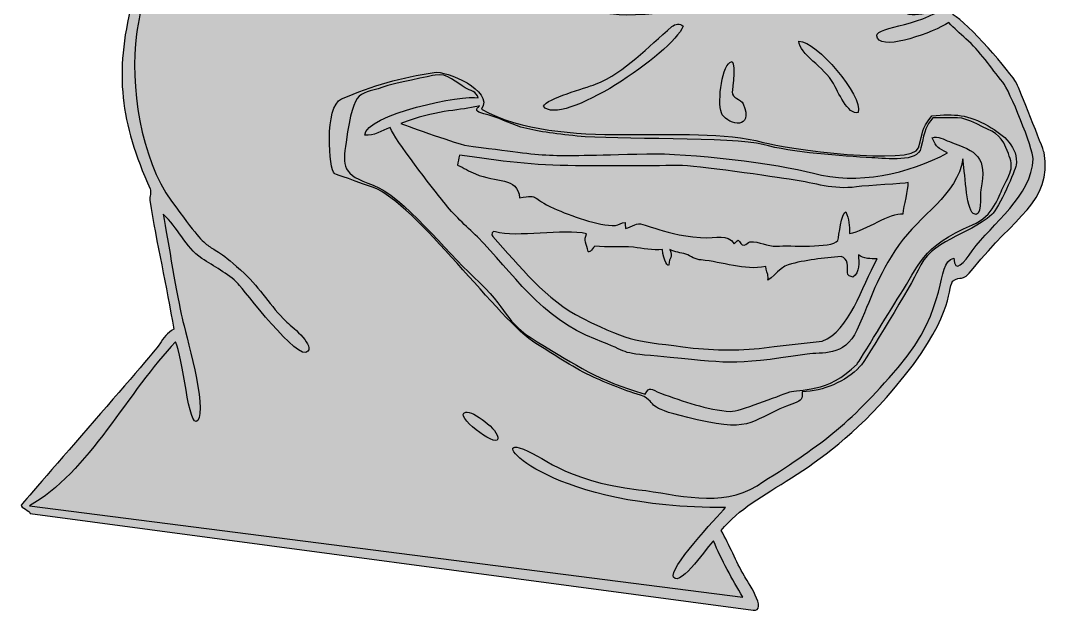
# Model space of a CAD drawing. Header units: millimetres. Extents: x 151 to 318, y -524 to -442.
# Drawn here: x 151.3 to 232.2, y -524.2 to -477.7 of the extents above; entities that cross this region are included whole.
import ezdxf

# ---------------------------------------------------------------- set-up
doc = ezdxf.new("R2010")
doc.units = ezdxf.units.MM
doc.header["$MEASUREMENT"] = 0
doc.layers.add('layer 1', color=7, linetype='Continuous')

msp = doc.modelspace()

# ---------------------------------------------------------------- hatches: boundary and pattern name
at = {"layer": 'layer 1', "true_color": 0x2b2a29}
h = msp.add_hatch(color=250, dxfattribs=at)
edge = h.paths.add_edge_path()
edge.add_spline(control_points=[(190.3307, -443.0042), (192.2737, -443.3502), (194.0464, -444.4755), (195.2748, -446.0076), (195.2915, -445.3265), (195.2154, -445.3778), (196.4779, -444.6355), (198.1643, -443.6441), (202.8257, -442.9166), (204.7467, -443.5384), (209.341, -445.0257), (210.6443, -446.3802), (214.0532, -449.2151), (215.0483, -450.0425), (215.7533, -450.9072), (215.8927, -452.2516), (215.9392, -452.7597), (216.3247, -453.1531), (216.3742, -453.6625), (216.5294, -454.2971), (215.7498, -453.9988), (217.0707, -454.7063), (217.8598, -455.1358), (218.4397, -455.853), (219.2158, -456.3022), (220.8108, -457.2303), (222.258, -458.5184), (223.1501, -460.1635), (223.3694, -460.5837), (223.6923, -460.98), (223.6984, -461.476), (225.5633, -461.9058), (227.2471, -462.4705), (227.3936, -464.6166), (227.4079, -464.9083), (227.2916, -465.1807), (227.1691, -465.4374), (228.5948, -467.9214), (227.0708, -469.7955), (226.458, -469.548), (226.4021, -469.6821), (226.3655, -469.8229), (226.3496, -469.9686), (226.8689, -469.9302), (227.0183, -470.5354), (227.1338, -470.9319), (227.8446, -472.8641), (224.5162, -475.17), (224.5151, -476.2506), (224.5281, -476.6003), (224.4483, -476.9433), (224.3914, -477.2856), (225.5104, -477.9208), (228.8881, -481.7154), (229.3974, -482.7487), (229.4428, -482.8411), (231.4657, -487.7826), (231.517, -488.0924), (232.1684, -492.0069), (229.149, -493.1378), (225.9692, -497.1984), (225.0018, -498.3954), (225.0327, -497.6514), (224.3458, -498.197), (223.893, -498.9185), (224.4574, -501.0903), (219.7317, -506.6451), (213.5847, -513.8714), (209.0257, -514.3061), (206.1878, -517.7533), (206.8649, -518.9082), (207.3322, -520.1707), (208.0133, -521.3235), (208.1415, -521.5485), (209.9378, -524.1754), (208.6914, -524.0079), (208.6914, -524.0079), (152.0008, -516.4098), (152.0008, -516.4098), (152.0008, -516.2257), (151.2509, -515.9484), (151.2856, -515.7681), (151.3058, -515.705), (161.6299, -503.9213), (162.16, -503.1075), (162.4485, -502.6595), (162.7683, -502.2044), (163.2551, -501.9549), (162.6999, -498.5567), (161.9207, -495.2506), (161.3851, -491.8332), (161.3416, -491.5375), (161.5337, -491.2363), (161.4022, -490.9497), (159.0722, -485.661), (158.5845, -481.9815), (159.9755, -476.3535), (160.6725, -473.5332), (161.5897, -468.7419), (162.8827, -466.0753), (163.5574, -464.6831), (164.8939, -461.7619), (165.8979, -460.4984), (166.5939, -459.6232), (169.7897, -454.3334), (170.4332, -453.0884), (172.7543, -448.5988), (171.5986, -446.4795), (178.9067, -443.4577), (181.8169, -442.4642), (187.4932, -442.3383), (190.3307, -443.0042)], knot_values=[0, 0, 0, 0, 0.027027, 0.027027, 0.027027, 0.0540541, 0.0540541, 0.0540541, 0.0810811, 0.0810811, 0.0810811, 0.1081081, 0.1081081, 0.1081081, 0.1351351, 0.1351351, 0.1351351, 0.1621622, 0.1621622, 0.1621622, 0.1891892, 0.1891892, 0.1891892, 0.2162162, 0.2162162, 0.2162162, 0.2432432, 0.2432432, 0.2432432, 0.2702703, 0.2702703, 0.2702703, 0.2972973, 0.2972973, 0.2972973, 0.3243243, 0.3243243, 0.3243243, 0.3513514, 0.3513514, 0.3513514, 0.3783784, 0.3783784, 0.3783784, 0.4054054, 0.4054054, 0.4054054, 0.4324324, 0.4324324, 0.4324324, 0.4594595, 0.4594595, 0.4594595, 0.4864865, 0.4864865, 0.4864865, 0.5135135, 0.5135135, 0.5135135, 0.5405405, 0.5405405, 0.5405405, 0.5675676, 0.5675676, 0.5675676, 0.5945946, 0.5945946, 0.5945946, 0.6216216, 0.6216216, 0.6216216, 0.6486486, 0.6486486, 0.6486486, 0.6756757, 0.6756757, 0.6756757, 0.7027027, 0.7027027, 0.7027027, 0.7297297, 0.7297297, 0.7297297, 0.7567568, 0.7567568, 0.7567568, 0.7837838, 0.7837838, 0.7837838, 0.8108108, 0.8108108, 0.8108108, 0.8378378, 0.8378378, 0.8378378, 0.8648649, 0.8648649, 0.8648649, 0.8918919, 0.8918919, 0.8918919, 0.9189189, 0.9189189, 0.9189189, 0.9459459, 0.9459459, 0.9459459, 0.972973, 0.972973, 0.972973, 1, 1, 1, 1], degree=3, periodic=1)
h = msp.add_hatch(color=250, dxfattribs=at)
edge = h.paths.add_edge_path()
edge.add_spline(control_points=[(182.9501, -443.644), (187.827, -443.2542), (193.6361, -443.7452), (195.6733, -448.8741), (195.9303, -449.5378), (196.235, -450.1816), (196.5084, -450.8381), (191.5164, -449.9055), (186.933, -449.1137), (182.1567, -451.4557), (180.9307, -452.0567), (179.3592, -452.7521), (178.5606, -453.9101), (179.3979, -454.8635), (182.8297, -450.7865), (188.2333, -450.739), (196.6743, -450.665), (202.3185, -452.6657), (204.0144, -461.5654), (198.3688, -459.4235), (198.7474, -460.2558), (193.3523, -459.8054), (188.4322, -459.3945), (189.1871, -458.642), (183.6121, -459.8914), (179.373, -460.8417), (173.4333, -467.5719), (178.6233, -467.8035), (178.9817, -467.8275), (179.2668, -467.5667), (179.6037, -467.5046), (179.9113, -467.7162), (180.0459, -468.1219), (180.3849, -468.3084), (186.5632, -471.7581), (195.5721, -475.2303), (202.6748, -474.6839), (203.5106, -474.6171), (204.3027, -474.3015), (205.1396, -474.2387), (202.6671, -476.8656), (197.57, -476.3169), (194.3491, -475.9904), (190.7152, -475.6222), (190.4245, -476.1036), (187.2212, -474.3303), (185.3211, -473.2777), (181.6897, -470.2919), (181.4322, -471.3138), (181.2779, -471.9261), (186.1594, -474.9064), (186.6385, -475.3186), (188.6525, -477.042), (194.7576, -476.8405), (197.7529, -477.2473), (199.7424, -477.5176), (208.5474, -476.9811), (206.3476, -473.2076), (206.1677, -473.2705), (205.9876, -473.328), (205.8065, -473.3796), (205.3109, -467.1545), (201.5611, -465.9126), (196.4303, -463.3976), (192.8671, -461.651), (184.2512, -461.3018), (181.24, -464.3021), (179.4753, -466.0606), (179.3655, -466.7191), (178.3036, -466.759), (178.3988, -465.3276), (181.916, -461.2753), (185.3078, -460.6895), (191.7015, -459.5863), (198.6369, -461.743), (203.4225, -466.2218), (206.1732, -468.7963), (206.4628, -472.9161), (207.8718, -472.0937), (207.3128, -467.9395), (202.1074, -462.8173), (198.3236, -461.6073), (197.6398, -461.3903), (196.9526, -461.1646), (196.3291, -460.8012), (198.2714, -461.0911), (200.1055, -461.1372), (201.951, -461.9253), (207.3607, -464.2363), (205.7786, -466.1989), (207.1403, -468.5289), (208.6421, -467.0993), (206.6697, -463.7383), (205.2532, -462.2643), (205.0706, -462.0747), (204.4893, -457.3743), (202.9104, -455.5042), (195.9593, -447.2704), (200.1184, -457.1857), (195.4793, -446.2866), (198.0642, -445.2094), (200.9504, -443.7224), (204.5001, -444.5049), (207.2457, -445.137), (213.284, -448.9769), (214.888, -451.7256), (215.2831, -452.403), (215.2775, -453.2059), (215.7199, -453.8902), (212.738, -452.1961), (203.8352, -451.2912), (201.8165, -453.4993), (202.6005, -454.2776), (211.2339, -449.986), (220.3138, -458.135), (221.2902, -459.0059), (222.0714, -460.0907), (222.6491, -461.2604), (220.7789, -461.128), (213.8987, -461.0794), (212.7428, -461.8657), (213.9453, -463.4425), (221.3932, -460.6847), (225.2659, -462.8997), (225.5898, -463.0798), (225.6778, -463.4622), (225.7839, -463.7881), (217.7518, -460.3812), (210.2771, -464.3639), (210.3486, -465.9548), (211.9124, -466.1029), (213.5199, -463.2886), (219.0923, -463.2278), (221.3313, -463.203), (226.83, -463.8829), (226.0924, -467.3287), (224.0846, -465.568), (222.4646, -464.2103), (219.0913, -464.3632), (211.2382, -464.7182), (212.1861, -468.0739), (208.928, -471.947), (208.1024, -472.9283), (209.7966, -473.9673), (210.9002, -474.0435), (212.9585, -474.1853), (220.5358, -474.5087), (221.9641, -474.0556), (223.6645, -473.5163), (224.623, -472.4427), (225.795, -471.1394), (226.3532, -472.82), (223.3738, -475.6107), (221.9873, -476.1056), (221.3985, -476.3119), (220.773, -476.4275), (220.2297, -476.7483), (220.8627, -477.8753), (222.9202, -476.9605), (223.7753, -476.6056), (221.7208, -478.3426), (217.9018, -478.1612), (218.4499, -479.113), (219.0264, -480.1142), (222.8099, -478.6488), (224.0575, -477.8976), (224.4593, -478.3636), (224.9238, -478.7659), (225.3881, -479.1666), (226.4884, -480.1111), (227.3417, -481.4552), (228.2721, -482.5634), (228.8025, -483.1962), (230.6741, -487.8064), (230.652, -488.5995), (230.5703, -491.533), (227.4499, -493.638), (225.8861, -495.7962), (225.2413, -496.715), (224.499, -497.6753), (224.4332, -496.3734), (222.9273, -496.8434), (224.1728, -500.1627), (220.0748, -504.9574), (216.1446, -509.5557), (214.0096, -511.0503), (209.0071, -514.2344), (206.1965, -516.023), (202.75, -514.9061), (199.7119, -514.55), (193.6524, -513.8395), (192.2101, -511.7894), (190.347, -511.2553), (188.1706, -510.6311), (192.981, -516.0224), (206.541, -515.9463), (205.8263, -516.7364), (201.9929, -520.8341), (202.4549, -521.4245), (203.0453, -522.1789), (205.1963, -518.8992), (205.5959, -518.5527), (206.2188, -520.089), (207.0616, -521.5473), (207.8838, -522.9847), (207.8838, -522.9847), (151.9401, -515.803), (151.9401, -515.803), (156.5104, -513.3389), (159.7991, -506.6333), (163.4047, -502.9506), (163.9847, -504.0149), (164.4234, -509.9484), (165.1399, -509.1192), (165.9113, -508.227), (164.1428, -502.0928), (163.9147, -501.0953), (163.5493, -499.4953), (162.8021, -495.0221), (162.4273, -492.9394), (163.5806, -493.9622), (164.1698, -495.5013), (165.4507, -496.3978), (166.4211, -497.0394), (167.4896, -497.5565), (168.3174, -498.3923), (168.6694, -498.7364), (173.099, -504.6466), (173.7827, -503.6907), (174.2364, -503.0556), (172.4205, -501.6893), (172.0523, -501.3371), (170.8571, -500.1914), (170.0407, -498.712), (168.8111, -497.5979), (165.1767, -494.1922), (166.9008, -497.1487), (163.075, -491.8981), (160.6771, -488.6072), (159.7941, -482.7558), (160.3379, -478.8084), (160.8766, -474.8971), (163.2806, -466.2549), (165.4397, -462.9767), (167.4625, -459.9047), (170.5382, -455.0383), (171.9097, -451.735), (174.2324, -446.1382), (177.1736, -444.4288), (182.9501, -443.644)], knot_values=[0, 0, 0, 0, 0.0120482, 0.0120482, 0.0120482, 0.0240964, 0.0240964, 0.0240964, 0.0361446, 0.0361446, 0.0361446, 0.0481928, 0.0481928, 0.0481928, 0.060241, 0.060241, 0.060241, 0.0722892, 0.0722892, 0.0722892, 0.0843373, 0.0843373, 0.0843373, 0.0963855, 0.0963855, 0.0963855, 0.1084337, 0.1084337, 0.1084337, 0.1204819, 0.1204819, 0.1204819, 0.1325301, 0.1325301, 0.1325301, 0.1445783, 0.1445783, 0.1445783, 0.1566265, 0.1566265, 0.1566265, 0.1686747, 0.1686747, 0.1686747, 0.1807229, 0.1807229, 0.1807229, 0.1927711, 0.1927711, 0.1927711, 0.2048193, 0.2048193, 0.2048193, 0.2168675, 0.2168675, 0.2168675, 0.2289157, 0.2289157, 0.2289157, 0.2409639, 0.2409639, 0.2409639, 0.253012, 0.253012, 0.253012, 0.2650602, 0.2650602, 0.2650602, 0.2771084, 0.2771084, 0.2771084, 0.2891566, 0.2891566, 0.2891566, 0.3012048, 0.3012048, 0.3012048, 0.313253, 0.313253, 0.313253, 0.3253012, 0.3253012, 0.3253012, 0.3373494, 0.3373494, 0.3373494, 0.3493976, 0.3493976, 0.3493976, 0.3614458, 0.3614458, 0.3614458, 0.373494, 0.373494, 0.373494, 0.3855422, 0.3855422, 0.3855422, 0.3975904, 0.3975904, 0.3975904, 0.4096386, 0.4096386, 0.4096386, 0.4216867, 0.4216867, 0.4216867, 0.4337349, 0.4337349, 0.4337349, 0.4457831, 0.4457831, 0.4457831, 0.4578313, 0.4578313, 0.4578313, 0.4698795, 0.4698795, 0.4698795, 0.4819277, 0.4819277, 0.4819277, 0.4939759, 0.4939759, 0.4939759, 0.5060241, 0.5060241, 0.5060241, 0.5180723, 0.5180723, 0.5180723, 0.5301205, 0.5301205, 0.5301205, 0.5421687, 0.5421687, 0.5421687, 0.5542169, 0.5542169, 0.5542169, 0.5662651, 0.5662651, 0.5662651, 0.5783133, 0.5783133, 0.5783133, 0.5903614, 0.5903614, 0.5903614, 0.6024096, 0.6024096, 0.6024096, 0.6144578, 0.6144578, 0.6144578, 0.626506, 0.626506, 0.626506, 0.6385542, 0.6385542, 0.6385542, 0.6506024, 0.6506024, 0.6506024, 0.6626506, 0.6626506, 0.6626506, 0.6746988, 0.6746988, 0.6746988, 0.686747, 0.686747, 0.686747, 0.6987952, 0.6987952, 0.6987952, 0.7108434, 0.7108434, 0.7108434, 0.7228916, 0.7228916, 0.7228916, 0.7349398, 0.7349398, 0.7349398, 0.746988, 0.746988, 0.746988, 0.7590361, 0.7590361, 0.7590361, 0.7710843, 0.7710843, 0.7710843, 0.7831325, 0.7831325, 0.7831325, 0.7951807, 0.7951807, 0.7951807, 0.8072289, 0.8072289, 0.8072289, 0.8192771, 0.8192771, 0.8192771, 0.8313253, 0.8313253, 0.8313253, 0.8433735, 0.8433735, 0.8433735, 0.8554217, 0.8554217, 0.8554217, 0.8674699, 0.8674699, 0.8674699, 0.8795181, 0.8795181, 0.8795181, 0.8915663, 0.8915663, 0.8915663, 0.9036145, 0.9036145, 0.9036145, 0.9156627, 0.9156627, 0.9156627, 0.9277108, 0.9277108, 0.9277108, 0.939759, 0.939759, 0.939759, 0.9518072, 0.9518072, 0.9518072, 0.9638554, 0.9638554, 0.9638554, 0.9759036, 0.9759036, 0.9759036, 0.9879518, 0.9879518, 0.9879518, 1, 1, 1, 1], degree=3, periodic=1)
h = msp.add_hatch(color=250, dxfattribs=at)
edge = h.paths.add_edge_path()
edge.add_spline(control_points=[(202.3347, -478.2103), (200.4075, -479.8337), (198.7314, -481.7561), (196.327, -482.7314), (195.5723, -483.0376), (192.5111, -483.8549), (192.2473, -484.457), (193.573, -486.2155), (202.3757, -480.3132), (203.2109, -478.1678), (202.954, -477.9422), (202.5816, -477.9988), (202.3347, -478.2103)], knot_values=[0, 0, 0, 0, 0.25, 0.25, 0.25, 0.5, 0.5, 0.5, 0.75, 0.75, 0.75, 1, 1, 1, 1], degree=3, periodic=1)
h = msp.add_hatch(color=250, dxfattribs=at)
edge = h.paths.add_edge_path()
edge.add_spline(control_points=[(212.2895, -479.3569), (212.3275, -480.3732), (214.2846, -481.38), (215.0012, -482.6706), (215.3159, -483.237), (216.1291, -485.2045), (216.9502, -484.9555), (217.3137, -483.6136), (213.6621, -479.3397), (212.2895, -479.3569)], knot_values=[0, 0, 0, 0, 0.3333333, 0.3333333, 0.3333333, 0.6666667, 0.6666667, 0.6666667, 1, 1, 1, 1], degree=3, periodic=1)
h = msp.add_hatch(color=250, dxfattribs=at)
edge = h.paths.add_edge_path()
edge.add_spline(control_points=[(206.879, -481.0226), (206.1958, -481.4519), (205.8553, -484.4893), (206.2779, -485.1257), (206.8235, -485.9469), (208.7682, -486.3295), (207.9293, -484.2706), (207.7534, -483.8526), (207.0135, -483.8719), (207.0652, -483.3427), (207.0709, -483.2382), (207.4274, -480.4503), (206.879, -481.0226)], knot_values=[0, 0, 0, 0, 0.25, 0.25, 0.25, 0.5, 0.5, 0.5, 0.75, 0.75, 0.75, 1, 1, 1, 1], degree=3, periodic=1)
h = msp.add_hatch(color=250, dxfattribs=at)
edge = h.paths.add_edge_path()
edge.add_spline(control_points=[(183.692, -481.8156), (181.0994, -482.1969), (178.8616, -482.8391), (176.4285, -483.8779), (175.0392, -484.471), (175.4417, -489.4919), (175.857, -489.7467), (175.863, -489.75), (176.6602, -490.0352), (178.9199, -490.848), (182.1642, -492.0012), (188.9178, -501.4426), (191.6614, -503.0781), (193.0645, -503.9151), (194.4295, -504.8902), (195.9084, -505.5907), (197.2872, -506.2169), (198.69, -506.7998), (200.1452, -507.224), (201.3324, -508.0261), (200.1502, -508.1017), (204.3005, -509.0563), (208.8587, -510.1048), (208.434, -509.0202), (211.9402, -507.754), (212.5104, -507.5482), (212.5939, -507.4509), (212.5445, -506.8586), (214.2149, -506.834), (215.9358, -506.0721), (217.0766, -504.8936), (217.4718, -504.4857), (221.267, -498.1981), (221.632, -497.3228), (222.6394, -494.9091), (225.481, -494.6718), (227.4277, -492.962), (227.9698, -492.486), (229.2758, -489.4315), (229.3265, -489.0921), (229.5149, -487.7131), (228.3798, -486.7), (227.1456, -486.0108), (225.5043, -485.0946), (224.5733, -485.047), (222.7047, -485.2148), (221.8232, -486.4386), (222.0788, -486.326), (221.6716, -487.7128), (221.2391, -489.1852), (211.2391, -487.7734), (209.4795, -487.295), (203.538, -485.6792), (193.7152, -488.1612), (187.3853, -484.6886), (188.4477, -483.2234), (184.5577, -481.6211), (183.692, -481.8156)], knot_values=[0, 0, 0, 0, 0.0526316, 0.0526316, 0.0526316, 0.1052632, 0.1052632, 0.1052632, 0.1578947, 0.1578947, 0.1578947, 0.2105263, 0.2105263, 0.2105263, 0.2631579, 0.2631579, 0.2631579, 0.3157895, 0.3157895, 0.3157895, 0.3684211, 0.3684211, 0.3684211, 0.4210526, 0.4210526, 0.4210526, 0.4736842, 0.4736842, 0.4736842, 0.5263158, 0.5263158, 0.5263158, 0.5789474, 0.5789474, 0.5789474, 0.6315789, 0.6315789, 0.6315789, 0.6842105, 0.6842105, 0.6842105, 0.7368421, 0.7368421, 0.7368421, 0.7894737, 0.7894737, 0.7894737, 0.8421053, 0.8421053, 0.8421053, 0.8947368, 0.8947368, 0.8947368, 0.9473684, 0.9473684, 0.9473684, 1, 1, 1, 1], degree=3, periodic=1)
h = msp.add_hatch(color=250, dxfattribs=at)
edge = h.paths.add_edge_path()
edge.add_spline(control_points=[(183.7637, -482.0162), (184.6931, -481.8068), (185.464, -482.6462), (186.1263, -483.0277), (186.5009, -483.2305), (187.0382, -483.3071), (187.1343, -483.8021), (186.0445, -483.4852), (178.2621, -485.1218), (178.2399, -486.7324), (178.9674, -486.8277), (179.5653, -486.3509), (180.2221, -486.1365), (180.6244, -487.1219), (183.5435, -490.8777), (184.4387, -491.9851), (185.2157, -492.9879), (186.1689, -493.8329), (187.0715, -494.7169), (189.7764, -497.4491), (192.1084, -501.1363), (196.3433, -502.7455), (199.2399, -503.8461), (198.0044, -503.7907), (201.192, -504.0742), (206.9208, -504.583), (206.7045, -504.8749), (212.9462, -503.9059), (214.0295, -503.7377), (215.8563, -504.1842), (216.838, -502.0247), (218.0251, -499.414), (218.3202, -497.9817), (220.148, -495.3202), (221.7119, -493.0426), (224.7093, -491.4431), (225.1505, -488.5883), (225.3048, -489.4407), (225.3926, -492.4978), (225.9538, -492.8756), (226.7093, -493.3835), (226.482, -491.3912), (226.5578, -491.0146), (227.0896, -488.3764), (226.2161, -488.0106), (224.0931, -487.2335), (223.6599, -487.0897), (223.2157, -486.7561), (222.7464, -486.947), (223.1351, -487.7463), (223.169, -487.7258), (223.9543, -488.1245), (220.9324, -489.7677), (216.8138, -490.6484), (213.4267, -489.7174), (210.6176, -488.9454), (203.6107, -488.1194), (200.3737, -488.1924), (191.5078, -488.3923), (193.6115, -488.5038), (186.0738, -487.5195), (185.7616, -487.479), (181.6613, -486.0662), (181.0611, -485.8055), (183.813, -484.7592), (185.4675, -484.8297), (186.8781, -484.5067), (187.9094, -484.2699), (186.222, -484.716), (187.568, -485.0484), (188.7698, -485.3452), (189.5404, -485.8099), (190.4815, -486.0899), (191.6846, -486.4479), (193.0663, -486.6055), (194.9108, -486.8007), (197.833, -487.1097), (207.159, -486.8397), (209.4652, -487.4667), (211.7535, -488.0891), (215.6361, -488.3839), (218.015, -488.4979), (219.1932, -488.5543), (221.6218, -488.9023), (221.8649, -487.7202), (222.1732, -486.2202), (222.2663, -486.0666), (222.7835, -485.358), (224.7648, -485.4357), (224.8386, -485.1519), (226.2564, -485.854), (227.5052, -486.4814), (228.0902, -486.6211), (228.5211, -487.6865), (229.1095, -489.142), (229.1585, -489.2067), (228.2651, -490.9054), (227.9491, -491.5066), (227.5649, -493.0904), (225.8963, -493.768), (221.9032, -495.3896), (221.6243, -497.1478), (220.2553, -499.2168), (219.882, -499.781), (216.9424, -504.5953), (216.8477, -504.6931), (214.6069, -507.0077), (212.2202, -506.6508), (211.567, -506.88), (210.6606, -507.1976), (207.5505, -508.4268), (206.9508, -508.4058), (205.03, -508.2718), (203.2381, -507.632), (201.4445, -506.9685), (200.6724, -506.6827), (200.5923, -506.4014), (200.2401, -507.0497), (196.4481, -505.9451), (194.9317, -504.8322), (191.7615, -502.9422), (189.0201, -501.308), (189.6988, -500.5067), (186.7587, -497.8344), (184.7424, -496.0019), (181.1991, -491.468), (178.9056, -490.6617), (176.4613, -489.8025), (176.4838, -489.1998), (176.7695, -487.2677), (177.4405, -482.7272), (177.7795, -483.7127), (180.0575, -482.8284), (180.243, -482.7564), (183.569, -482.0447), (183.7637, -482.0162)], knot_values=[0, 0, 0, 0, 0.0222222, 0.0222222, 0.0222222, 0.0444444, 0.0444444, 0.0444444, 0.0666667, 0.0666667, 0.0666667, 0.0888889, 0.0888889, 0.0888889, 0.1111111, 0.1111111, 0.1111111, 0.1333333, 0.1333333, 0.1333333, 0.1555556, 0.1555556, 0.1555556, 0.1777778, 0.1777778, 0.1777778, 0.2, 0.2, 0.2, 0.2222222, 0.2222222, 0.2222222, 0.2444444, 0.2444444, 0.2444444, 0.2666667, 0.2666667, 0.2666667, 0.2888889, 0.2888889, 0.2888889, 0.3111111, 0.3111111, 0.3111111, 0.3333333, 0.3333333, 0.3333333, 0.3555556, 0.3555556, 0.3555556, 0.3777778, 0.3777778, 0.3777778, 0.4, 0.4, 0.4, 0.4222222, 0.4222222, 0.4222222, 0.4444444, 0.4444444, 0.4444444, 0.4666667, 0.4666667, 0.4666667, 0.4888889, 0.4888889, 0.4888889, 0.5111111, 0.5111111, 0.5111111, 0.5333333, 0.5333333, 0.5333333, 0.5555556, 0.5555556, 0.5555556, 0.5777778, 0.5777778, 0.5777778, 0.6, 0.6, 0.6, 0.6222222, 0.6222222, 0.6222222, 0.6444444, 0.6444444, 0.6444444, 0.6666667, 0.6666667, 0.6666667, 0.6888889, 0.6888889, 0.6888889, 0.7111111, 0.7111111, 0.7111111, 0.7333333, 0.7333333, 0.7333333, 0.7555556, 0.7555556, 0.7555556, 0.7777778, 0.7777778, 0.7777778, 0.8, 0.8, 0.8, 0.8222222, 0.8222222, 0.8222222, 0.8444444, 0.8444444, 0.8444444, 0.8666667, 0.8666667, 0.8666667, 0.8888889, 0.8888889, 0.8888889, 0.9111111, 0.9111111, 0.9111111, 0.9333333, 0.9333333, 0.9333333, 0.9555556, 0.9555556, 0.9555556, 0.9777778, 0.9777778, 0.9777778, 1, 1, 1, 1], degree=3, periodic=1)
h = msp.add_hatch(color=250, dxfattribs=at)
edge = h.paths.add_edge_path()
edge.add_spline(control_points=[(185.6719, -488.303), (188.8671, -488.7492), (191.4987, -489.1314), (194.7646, -489.1257), (197.4672, -489.121), (200.1618, -489.1618), (202.8637, -489.1034), (204.086, -489.0771), (210.4154, -490.0189), (211.846, -490.2294), (213.5699, -490.4831), (214.9533, -491.0388), (216.8154, -490.786), (217.6949, -490.6669), (220.4958, -490.555), (220.86, -490.4449), (220.8813, -491.0412), (220.5372, -492.2632), (220.4571, -492.915), (219.4407, -492.7463), (217.5753, -494.2336), (216.2704, -494.4399), (216.2752, -493.861), (216.2135, -493.2784), (215.9745, -492.7463), (215.5891, -492.8348), (215.4586, -494.6036), (215.3372, -495.0035), (214.8283, -495.6426), (211.5561, -495.3506), (210.5469, -495.4407), (209.8244, -495.4901), (209.1727, -495.046), (208.4533, -495.0976), (208.2934, -495.1674), (208.1599, -495.2838), (208.0051, -495.3615), (207.7612, -495.3881), (207.6671, -495.0966), (207.5152, -494.9579), (207.4163, -495.0541), (207.3169, -495.1521), (207.2199, -495.2514), (206.6406, -494.448), (205.9394, -494.8555), (204.5707, -494.7576), (201.2057, -494.5172), (200.1088, -493.4136), (199.4173, -493.7536), (199.1775, -493.8632), (198.9395, -493.9723), (198.6916, -494.0615), (198.6786, -493.8965), (198.6655, -493.7337), (198.6512, -493.5706), (198.3842, -493.6112), (198.1565, -493.7861), (197.8932, -493.8257), (196.5552, -493.8572), (194.3495, -493.0345), (193.093, -492.4848), (191.1771, -491.6471), (192.0404, -491.3677), (190.3884, -491.6419), (190.218, -489.9646), (188.5326, -490.4697), (186.9136, -489.7749), (186.432, -489.582), (186.0029, -489.2833), (185.5221, -489.0901), (185.5576, -488.825), (185.6021, -488.5611), (185.6719, -488.303)], knot_values=[0, 0, 0, 0, 0.0416667, 0.0416667, 0.0416667, 0.0833333, 0.0833333, 0.0833333, 0.125, 0.125, 0.125, 0.1666667, 0.1666667, 0.1666667, 0.2083333, 0.2083333, 0.2083333, 0.25, 0.25, 0.25, 0.2916667, 0.2916667, 0.2916667, 0.3333333, 0.3333333, 0.3333333, 0.375, 0.375, 0.375, 0.4166667, 0.4166667, 0.4166667, 0.4583333, 0.4583333, 0.4583333, 0.5, 0.5, 0.5, 0.5416667, 0.5416667, 0.5416667, 0.5833333, 0.5833333, 0.5833333, 0.625, 0.625, 0.625, 0.6666667, 0.6666667, 0.6666667, 0.7083333, 0.7083333, 0.7083333, 0.75, 0.75, 0.75, 0.7916667, 0.7916667, 0.7916667, 0.8333333, 0.8333333, 0.8333333, 0.875, 0.875, 0.875, 0.9166667, 0.9166667, 0.9166667, 0.9583333, 0.9583333, 0.9583333, 1, 1, 1, 1], degree=3, periodic=1)
h = msp.add_hatch(color=250, dxfattribs=at)
edge = h.paths.add_edge_path()
edge.add_spline(control_points=[(188.2815, -494.6781), (188.1085, -494.5229), (188.2462, -494.2102), (188.4901, -494.3043), (190.1129, -494.8166), (193.8448, -494.0429), (195.6421, -494.466), (195.3993, -494.9846), (195.6241, -495.2784), (195.7596, -495.8541), (195.7902, -495.9838), (196.0625, -495.7745), (196.2725, -495.4334), (197.2811, -495.5602), (198.302, -495.4437), (199.314, -495.5118), (200.0628, -495.6439), (200.8217, -495.7725), (201.5859, -495.714), (201.6638, -496.5983), (202.0742, -497.094), (202.0843, -496.9089), (202.1191, -496.2769), (202.4416, -496.3749), (202.1796, -495.6956), (202.5621, -495.9123), (203.0062, -495.9508), (203.4263, -496.055), (203.8067, -496.2523), (204.182, -496.4901), (204.6226, -496.5232), (206.2902, -496.6609), (208.0062, -497.3888), (209.6838, -497.0322), (209.699, -497.3338), (209.8656, -497.5175), (209.8842, -497.9672), (209.6597, -498.5541), (210.8039, -497.0443), (211.4463, -496.8925), (212.8064, -496.5232), (214.2161, -496.3755), (215.6113, -496.2532), (216.1689, -496.4161), (216.106, -497.0484), (216.102, -497.5058), (216.0789, -497.7507), (216.35, -497.8086), (216.525, -497.8805), (217.0574, -497.4886), (217.0046, -496.7135), (216.9561, -496.1215), (217.366, -496.4666), (217.9274, -496.4138), (218.4273, -496.4386), (217.182, -498.6479), (216.2816, -502.0787), (214.1138, -502.8929), (214.1138, -502.8929), (210.3516, -503.3072), (210.3516, -503.3072), (208.2549, -503.655), (206.1179, -503.636), (204.0082, -503.4364), (199.3971, -502.8246), (199.3947, -503.0966), (195.3121, -501.0953), (192.4176, -499.6758), (190.4128, -496.9963), (188.2815, -494.6781)], knot_values=[0, 0, 0, 0, 0.0434783, 0.0434783, 0.0434783, 0.0869565, 0.0869565, 0.0869565, 0.1304348, 0.1304348, 0.1304348, 0.173913, 0.173913, 0.173913, 0.2173913, 0.2173913, 0.2173913, 0.2608696, 0.2608696, 0.2608696, 0.3043478, 0.3043478, 0.3043478, 0.3478261, 0.3478261, 0.3478261, 0.3913043, 0.3913043, 0.3913043, 0.4347826, 0.4347826, 0.4347826, 0.4782609, 0.4782609, 0.4782609, 0.5217391, 0.5217391, 0.5217391, 0.5652174, 0.5652174, 0.5652174, 0.6086957, 0.6086957, 0.6086957, 0.6521739, 0.6521739, 0.6521739, 0.6956522, 0.6956522, 0.6956522, 0.7391304, 0.7391304, 0.7391304, 0.7826087, 0.7826087, 0.7826087, 0.826087, 0.826087, 0.826087, 0.8695652, 0.8695652, 0.8695652, 0.9130435, 0.9130435, 0.9130435, 0.9565217, 0.9565217, 0.9565217, 1, 1, 1, 1], degree=3, periodic=1)
h = msp.add_hatch(color=250, dxfattribs=at)
edge = h.paths.add_edge_path()
edge.add_spline(control_points=[(186.1546, -508.4755), (185.0786, -508.6246), (188.5587, -511.307), (188.6763, -510.5548), (188.7838, -509.8685), (186.7015, -508.3058), (186.1546, -508.4755)], knot_values=[0, 0, 0, 0, 0.5, 0.5, 0.5, 1, 1, 1, 1], degree=3, periodic=1)

# ---------------------------------------------------------------- linework, layer by layer
at = {"layer": 'layer 1', "color": 250}
for points, knots in [([(190.3307, -443.0042), (192.2737, -443.3502), (194.0464, -444.4755), (195.2748, -446.0076), (195.2915, -445.3265), (195.2154, -445.3778), (196.4779, -444.6355), (198.1643, -443.6441), (202.8257, -442.9166), (204.7467, -443.5384), (209.341, -445.0257), (210.6443, -446.3802), (214.0532, -449.2151), (215.0483, -450.0425), (215.7533, -450.9072), (215.8927, -452.2516), (215.9392, -452.7597), (216.3247, -453.1531), (216.3742, -453.6625), (216.5294, -454.2971), (215.7498, -453.9988), (217.0707, -454.7063), (217.8598, -455.1358), (218.4397, -455.853), (219.2158, -456.3022), (220.8108, -457.2303), (222.258, -458.5184), (223.1501, -460.1635), (223.3694, -460.5837), (223.6923, -460.98), (223.6984, -461.476), (225.5633, -461.9058), (227.2471, -462.4705), (227.3936, -464.6166), (227.4079, -464.9083), (227.2916, -465.1807), (227.1691, -465.4374), (228.5948, -467.9214), (227.0708, -469.7955), (226.458, -469.548), (226.4021, -469.6821), (226.3655, -469.8229), (226.3496, -469.9686), (226.8689, -469.9302), (227.0183, -470.5354), (227.1338, -470.9319), (227.8446, -472.8641), (224.5162, -475.17), (224.5151, -476.2506), (224.5281, -476.6003), (224.4483, -476.9433), (224.3914, -477.2856), (225.5104, -477.9208), (228.8881, -481.7154), (229.3974, -482.7487), (229.4428, -482.8411), (231.4657, -487.7826), (231.517, -488.0924), (232.1684, -492.0069), (229.149, -493.1378), (225.9692, -497.1984), (225.0018, -498.3954), (225.0327, -497.6514), (224.3458, -498.197), (223.893, -498.9185), (224.4574, -501.0903), (219.7317, -506.6451), (213.5847, -513.8714), (209.0257, -514.3061), (206.1878, -517.7533), (206.8649, -518.9082), (207.3322, -520.1707), (208.0133, -521.3235), (208.1415, -521.5485), (209.9378, -524.1754), (208.6914, -524.0079), (208.6914, -524.0079), (152.0008, -516.4098), (152.0008, -516.4098), (152.0008, -516.2257), (151.2509, -515.9484), (151.2856, -515.7681), (151.3058, -515.705), (161.6299, -503.9213), (162.16, -503.1075), (162.4485, -502.6595), (162.7683, -502.2044), (163.2551, -501.9549), (162.6999, -498.5567), (161.9207, -495.2506), (161.3851, -491.8332), (161.3416, -491.5375), (161.5337, -491.2363), (161.4022, -490.9497), (159.0722, -485.661), (158.5845, -481.9815), (159.9755, -476.3535), (160.6725, -473.5332), (161.5897, -468.7419), (162.8827, -466.0753), (163.5574, -464.6831), (164.8939, -461.7619), (165.8979, -460.4984), (166.5939, -459.6232), (169.7897, -454.3334), (170.4332, -453.0884), (172.7543, -448.5988), (171.5986, -446.4795), (178.9067, -443.4577), (181.8169, -442.4642), (187.4932, -442.3383), (190.3307, -443.0042)], [0, 0, 0, 0, 0.027027, 0.027027, 0.027027, 0.0540541, 0.0540541, 0.0540541, 0.0810811, 0.0810811, 0.0810811, 0.1081081, 0.1081081, 0.1081081, 0.1351351, 0.1351351, 0.1351351, 0.1621622, 0.1621622, 0.1621622, 0.1891892, 0.1891892, 0.1891892, 0.2162162, 0.2162162, 0.2162162, 0.2432432, 0.2432432, 0.2432432, 0.2702703, 0.2702703, 0.2702703, 0.2972973, 0.2972973, 0.2972973, 0.3243243, 0.3243243, 0.3243243, 0.3513514, 0.3513514, 0.3513514, 0.3783784, 0.3783784, 0.3783784, 0.4054054, 0.4054054, 0.4054054, 0.4324324, 0.4324324, 0.4324324, 0.4594595, 0.4594595, 0.4594595, 0.4864865, 0.4864865, 0.4864865, 0.5135135, 0.5135135, 0.5135135, 0.5405405, 0.5405405, 0.5405405, 0.5675676, 0.5675676, 0.5675676, 0.5945946, 0.5945946, 0.5945946, 0.6216216, 0.6216216, 0.6216216, 0.6486486, 0.6486486, 0.6486486, 0.6756757, 0.6756757, 0.6756757, 0.7027027, 0.7027027, 0.7027027, 0.7297297, 0.7297297, 0.7297297, 0.7567568, 0.7567568, 0.7567568, 0.7837838, 0.7837838, 0.7837838, 0.8108108, 0.8108108, 0.8108108, 0.8378378, 0.8378378, 0.8378378, 0.8648649, 0.8648649, 0.8648649, 0.8918919, 0.8918919, 0.8918919, 0.9189189, 0.9189189, 0.9189189, 0.9459459, 0.9459459, 0.9459459, 0.972973, 0.972973, 0.972973, 1, 1, 1, 1]), ([(182.9501, -443.644), (187.827, -443.2542), (193.6361, -443.7452), (195.6733, -448.8741), (195.9303, -449.5378), (196.235, -450.1816), (196.5084, -450.8381), (191.5164, -449.9055), (186.933, -449.1137), (182.1567, -451.4557), (180.9307, -452.0567), (179.3592, -452.7521), (178.5606, -453.9101), (179.3979, -454.8635), (182.8297, -450.7865), (188.2333, -450.739), (196.6743, -450.665), (202.3185, -452.6657), (204.0144, -461.5654), (198.3688, -459.4235), (198.7474, -460.2558), (193.3523, -459.8054), (188.4322, -459.3945), (189.1871, -458.642), (183.6121, -459.8914), (179.373, -460.8417), (173.4333, -467.5719), (178.6233, -467.8035), (178.9817, -467.8275), (179.2668, -467.5667), (179.6037, -467.5046), (179.9113, -467.7162), (180.0459, -468.1219), (180.3849, -468.3084), (186.5632, -471.7581), (195.5721, -475.2303), (202.6748, -474.6839), (203.5106, -474.6171), (204.3027, -474.3015), (205.1396, -474.2387), (202.6671, -476.8656), (197.57, -476.3169), (194.3491, -475.9904), (190.7152, -475.6222), (190.4245, -476.1036), (187.2212, -474.3303), (185.3211, -473.2777), (181.6897, -470.2919), (181.4322, -471.3138), (181.2779, -471.9261), (186.1594, -474.9064), (186.6385, -475.3186), (188.6525, -477.042), (194.7576, -476.8405), (197.7529, -477.2473), (199.7424, -477.5176), (208.5474, -476.9811), (206.3476, -473.2076), (206.1677, -473.2705), (205.9876, -473.328), (205.8065, -473.3796), (205.3109, -467.1545), (201.5611, -465.9126), (196.4303, -463.3976), (192.8671, -461.651), (184.2512, -461.3018), (181.24, -464.3021), (179.4753, -466.0606), (179.3655, -466.7191), (178.3036, -466.759), (178.3988, -465.3276), (181.916, -461.2753), (185.3078, -460.6895), (191.7015, -459.5863), (198.6369, -461.743), (203.4225, -466.2218), (206.1732, -468.7963), (206.4628, -472.9161), (207.8718, -472.0937), (207.3128, -467.9395), (202.1074, -462.8173), (198.3236, -461.6073), (197.6398, -461.3903), (196.9526, -461.1646), (196.3291, -460.8012), (198.2714, -461.0911), (200.1055, -461.1372), (201.951, -461.9253), (207.3607, -464.2363), (205.7786, -466.1989), (207.1403, -468.5289), (208.6421, -467.0993), (206.6697, -463.7383), (205.2532, -462.2643), (205.0706, -462.0747), (204.4893, -457.3743), (202.9104, -455.5042), (195.9593, -447.2704), (200.1184, -457.1857), (195.4793, -446.2866), (198.0642, -445.2094), (200.9504, -443.7224), (204.5001, -444.5049), (207.2457, -445.137), (213.284, -448.9769), (214.888, -451.7256), (215.2831, -452.403), (215.2775, -453.2059), (215.7199, -453.8902), (212.738, -452.1961), (203.8352, -451.2912), (201.8165, -453.4993), (202.6005, -454.2776), (211.2339, -449.986), (220.3138, -458.135), (221.2902, -459.0059), (222.0714, -460.0907), (222.6491, -461.2604), (220.7789, -461.128), (213.8987, -461.0794), (212.7428, -461.8657), (213.9453, -463.4425), (221.3932, -460.6847), (225.2659, -462.8997), (225.5898, -463.0798), (225.6778, -463.4622), (225.7839, -463.7881), (217.7518, -460.3812), (210.2771, -464.3639), (210.3486, -465.9548), (211.9124, -466.1029), (213.5199, -463.2886), (219.0923, -463.2278), (221.3313, -463.203), (226.83, -463.8829), (226.0924, -467.3287), (224.0846, -465.568), (222.4646, -464.2103), (219.0913, -464.3632), (211.2382, -464.7182), (212.1861, -468.0739), (208.928, -471.947), (208.1024, -472.9283), (209.7966, -473.9673), (210.9002, -474.0435), (212.9585, -474.1853), (220.5358, -474.5087), (221.9641, -474.0556), (223.6645, -473.5163), (224.623, -472.4427), (225.795, -471.1394), (226.3532, -472.82), (223.3738, -475.6107), (221.9873, -476.1056), (221.3985, -476.3119), (220.773, -476.4275), (220.2297, -476.7483), (220.8627, -477.8753), (222.9202, -476.9605), (223.7753, -476.6056), (221.7208, -478.3426), (217.9018, -478.1612), (218.4499, -479.113), (219.0264, -480.1142), (222.8099, -478.6488), (224.0575, -477.8976), (224.4593, -478.3636), (224.9238, -478.7659), (225.3881, -479.1666), (226.4884, -480.1111), (227.3417, -481.4552), (228.2721, -482.5634), (228.8025, -483.1962), (230.6741, -487.8064), (230.652, -488.5995), (230.5703, -491.533), (227.4499, -493.638), (225.8861, -495.7962), (225.2413, -496.715), (224.499, -497.6753), (224.4332, -496.3734), (222.9273, -496.8434), (224.1728, -500.1627), (220.0748, -504.9574), (216.1446, -509.5557), (214.0096, -511.0503), (209.0071, -514.2344), (206.1965, -516.023), (202.75, -514.9061), (199.7119, -514.55), (193.6524, -513.8395), (192.2101, -511.7894), (190.347, -511.2553), (188.1706, -510.6311), (192.981, -516.0224), (206.541, -515.9463), (205.8263, -516.7364), (201.9929, -520.8341), (202.4549, -521.4245), (203.0453, -522.1789), (205.1963, -518.8992), (205.5959, -518.5527), (206.2188, -520.089), (207.0616, -521.5473), (207.8838, -522.9847), (207.8838, -522.9847), (151.9401, -515.803), (151.9401, -515.803), (156.5104, -513.3389), (159.7991, -506.6333), (163.4047, -502.9506), (163.9847, -504.0149), (164.4234, -509.9484), (165.1399, -509.1192), (165.9113, -508.227), (164.1428, -502.0928), (163.9147, -501.0953), (163.5493, -499.4953), (162.8021, -495.0221), (162.4273, -492.9394), (163.5806, -493.9622), (164.1698, -495.5013), (165.4507, -496.3978), (166.4211, -497.0394), (167.4896, -497.5565), (168.3174, -498.3923), (168.6694, -498.7364), (173.099, -504.6466), (173.7827, -503.6907), (174.2364, -503.0556), (172.4205, -501.6893), (172.0523, -501.3371), (170.8571, -500.1914), (170.0407, -498.712), (168.8111, -497.5979), (165.1767, -494.1922), (166.9008, -497.1487), (163.075, -491.8981), (160.6771, -488.6072), (159.7941, -482.7558), (160.3379, -478.8084), (160.8766, -474.8971), (163.2806, -466.2549), (165.4397, -462.9767), (167.4625, -459.9047), (170.5382, -455.0383), (171.9097, -451.735), (174.2324, -446.1382), (177.1736, -444.4288), (182.9501, -443.644)], [0, 0, 0, 0, 0.0120482, 0.0120482, 0.0120482, 0.0240964, 0.0240964, 0.0240964, 0.0361446, 0.0361446, 0.0361446, 0.0481928, 0.0481928, 0.0481928, 0.060241, 0.060241, 0.060241, 0.0722892, 0.0722892, 0.0722892, 0.0843373, 0.0843373, 0.0843373, 0.0963855, 0.0963855, 0.0963855, 0.1084337, 0.1084337, 0.1084337, 0.1204819, 0.1204819, 0.1204819, 0.1325301, 0.1325301, 0.1325301, 0.1445783, 0.1445783, 0.1445783, 0.1566265, 0.1566265, 0.1566265, 0.1686747, 0.1686747, 0.1686747, 0.1807229, 0.1807229, 0.1807229, 0.1927711, 0.1927711, 0.1927711, 0.2048193, 0.2048193, 0.2048193, 0.2168675, 0.2168675, 0.2168675, 0.2289157, 0.2289157, 0.2289157, 0.2409639, 0.2409639, 0.2409639, 0.253012, 0.253012, 0.253012, 0.2650602, 0.2650602, 0.2650602, 0.2771084, 0.2771084, 0.2771084, 0.2891566, 0.2891566, 0.2891566, 0.3012048, 0.3012048, 0.3012048, 0.313253, 0.313253, 0.313253, 0.3253012, 0.3253012, 0.3253012, 0.3373494, 0.3373494, 0.3373494, 0.3493976, 0.3493976, 0.3493976, 0.3614458, 0.3614458, 0.3614458, 0.373494, 0.373494, 0.373494, 0.3855422, 0.3855422, 0.3855422, 0.3975904, 0.3975904, 0.3975904, 0.4096386, 0.4096386, 0.4096386, 0.4216867, 0.4216867, 0.4216867, 0.4337349, 0.4337349, 0.4337349, 0.4457831, 0.4457831, 0.4457831, 0.4578313, 0.4578313, 0.4578313, 0.4698795, 0.4698795, 0.4698795, 0.4819277, 0.4819277, 0.4819277, 0.4939759, 0.4939759, 0.4939759, 0.5060241, 0.5060241, 0.5060241, 0.5180723, 0.5180723, 0.5180723, 0.5301205, 0.5301205, 0.5301205, 0.5421687, 0.5421687, 0.5421687, 0.5542169, 0.5542169, 0.5542169, 0.5662651, 0.5662651, 0.5662651, 0.5783133, 0.5783133, 0.5783133, 0.5903614, 0.5903614, 0.5903614, 0.6024096, 0.6024096, 0.6024096, 0.6144578, 0.6144578, 0.6144578, 0.626506, 0.626506, 0.626506, 0.6385542, 0.6385542, 0.6385542, 0.6506024, 0.6506024, 0.6506024, 0.6626506, 0.6626506, 0.6626506, 0.6746988, 0.6746988, 0.6746988, 0.686747, 0.686747, 0.686747, 0.6987952, 0.6987952, 0.6987952, 0.7108434, 0.7108434, 0.7108434, 0.7228916, 0.7228916, 0.7228916, 0.7349398, 0.7349398, 0.7349398, 0.746988, 0.746988, 0.746988, 0.7590361, 0.7590361, 0.7590361, 0.7710843, 0.7710843, 0.7710843, 0.7831325, 0.7831325, 0.7831325, 0.7951807, 0.7951807, 0.7951807, 0.8072289, 0.8072289, 0.8072289, 0.8192771, 0.8192771, 0.8192771, 0.8313253, 0.8313253, 0.8313253, 0.8433735, 0.8433735, 0.8433735, 0.8554217, 0.8554217, 0.8554217, 0.8674699, 0.8674699, 0.8674699, 0.8795181, 0.8795181, 0.8795181, 0.8915663, 0.8915663, 0.8915663, 0.9036145, 0.9036145, 0.9036145, 0.9156627, 0.9156627, 0.9156627, 0.9277108, 0.9277108, 0.9277108, 0.939759, 0.939759, 0.939759, 0.9518072, 0.9518072, 0.9518072, 0.9638554, 0.9638554, 0.9638554, 0.9759036, 0.9759036, 0.9759036, 0.9879518, 0.9879518, 0.9879518, 1, 1, 1, 1]), ([(202.3347, -478.2103), (200.4075, -479.8337), (198.7314, -481.7561), (196.327, -482.7314), (195.5723, -483.0376), (192.5111, -483.8549), (192.2473, -484.457), (193.573, -486.2155), (202.3757, -480.3132), (203.2109, -478.1678), (202.954, -477.9422), (202.5816, -477.9988), (202.3347, -478.2103)], [0, 0, 0, 0, 0.25, 0.25, 0.25, 0.5, 0.5, 0.5, 0.75, 0.75, 0.75, 1, 1, 1, 1]), ([(212.2895, -479.3569), (212.3275, -480.3732), (214.2846, -481.38), (215.0012, -482.6706), (215.3159, -483.237), (216.1291, -485.2045), (216.9502, -484.9555), (217.3137, -483.6136), (213.6621, -479.3397), (212.2895, -479.3569)], [0, 0, 0, 0, 0.3333333, 0.3333333, 0.3333333, 0.6666667, 0.6666667, 0.6666667, 1, 1, 1, 1]), ([(206.879, -481.0226), (206.1958, -481.4519), (205.8553, -484.4893), (206.2779, -485.1257), (206.8235, -485.9469), (208.7682, -486.3295), (207.9293, -484.2706), (207.7534, -483.8526), (207.0135, -483.8719), (207.0652, -483.3427), (207.0709, -483.2382), (207.4274, -480.4503), (206.879, -481.0226)], [0, 0, 0, 0, 0.25, 0.25, 0.25, 0.5, 0.5, 0.5, 0.75, 0.75, 0.75, 1, 1, 1, 1]), ([(183.692, -481.8156), (181.0994, -482.1969), (178.8616, -482.8391), (176.4285, -483.8779), (175.0392, -484.471), (175.4417, -489.4919), (175.857, -489.7467), (175.863, -489.75), (176.6602, -490.0352), (178.9199, -490.848), (182.1642, -492.0012), (188.9178, -501.4426), (191.6614, -503.0781), (193.0645, -503.9151), (194.4295, -504.8902), (195.9084, -505.5907), (197.2872, -506.2169), (198.69, -506.7998), (200.1452, -507.224), (201.3324, -508.0261), (200.1502, -508.1017), (204.3005, -509.0563), (208.8587, -510.1048), (208.434, -509.0202), (211.9402, -507.754), (212.5104, -507.5482), (212.5939, -507.4509), (212.5445, -506.8586), (214.2149, -506.834), (215.9358, -506.0721), (217.0766, -504.8936), (217.4718, -504.4857), (221.267, -498.1981), (221.632, -497.3228), (222.6394, -494.9091), (225.481, -494.6718), (227.4277, -492.962), (227.9698, -492.486), (229.2758, -489.4315), (229.3265, -489.0921), (229.5149, -487.7131), (228.3798, -486.7), (227.1456, -486.0108), (225.5043, -485.0946), (224.5733, -485.047), (222.7047, -485.2148), (221.8232, -486.4386), (222.0788, -486.326), (221.6716, -487.7128), (221.2391, -489.1852), (211.2391, -487.7734), (209.4795, -487.295), (203.538, -485.6792), (193.7152, -488.1612), (187.3853, -484.6886), (188.4477, -483.2234), (184.5577, -481.6211), (183.692, -481.8156)], [0, 0, 0, 0, 0.0526316, 0.0526316, 0.0526316, 0.1052632, 0.1052632, 0.1052632, 0.1578947, 0.1578947, 0.1578947, 0.2105263, 0.2105263, 0.2105263, 0.2631579, 0.2631579, 0.2631579, 0.3157895, 0.3157895, 0.3157895, 0.3684211, 0.3684211, 0.3684211, 0.4210526, 0.4210526, 0.4210526, 0.4736842, 0.4736842, 0.4736842, 0.5263158, 0.5263158, 0.5263158, 0.5789474, 0.5789474, 0.5789474, 0.6315789, 0.6315789, 0.6315789, 0.6842105, 0.6842105, 0.6842105, 0.7368421, 0.7368421, 0.7368421, 0.7894737, 0.7894737, 0.7894737, 0.8421053, 0.8421053, 0.8421053, 0.8947368, 0.8947368, 0.8947368, 0.9473684, 0.9473684, 0.9473684, 1, 1, 1, 1]), ([(183.7637, -482.0162), (184.6931, -481.8068), (185.464, -482.6462), (186.1263, -483.0277), (186.5009, -483.2305), (187.0382, -483.3071), (187.1343, -483.8021), (186.0445, -483.4852), (178.2621, -485.1218), (178.2399, -486.7324), (178.9674, -486.8277), (179.5653, -486.3509), (180.2221, -486.1365), (180.6244, -487.1219), (183.5435, -490.8777), (184.4387, -491.9851), (185.2157, -492.9879), (186.1689, -493.8329), (187.0715, -494.7169), (189.7764, -497.4491), (192.1084, -501.1363), (196.3433, -502.7455), (199.2399, -503.8461), (198.0044, -503.7907), (201.192, -504.0742), (206.9208, -504.583), (206.7045, -504.8749), (212.9462, -503.9059), (214.0295, -503.7377), (215.8563, -504.1842), (216.838, -502.0247), (218.0251, -499.414), (218.3202, -497.9817), (220.148, -495.3202), (221.7119, -493.0426), (224.7093, -491.4431), (225.1505, -488.5883), (225.3048, -489.4407), (225.3926, -492.4978), (225.9538, -492.8756), (226.7093, -493.3835), (226.482, -491.3912), (226.5578, -491.0146), (227.0896, -488.3764), (226.2161, -488.0106), (224.0931, -487.2335), (223.6599, -487.0897), (223.2157, -486.7561), (222.7464, -486.947), (223.1351, -487.7463), (223.169, -487.7258), (223.9543, -488.1245), (220.9324, -489.7677), (216.8138, -490.6484), (213.4267, -489.7174), (210.6176, -488.9454), (203.6107, -488.1194), (200.3737, -488.1924), (191.5078, -488.3923), (193.6115, -488.5038), (186.0738, -487.5195), (185.7616, -487.479), (181.6613, -486.0662), (181.0611, -485.8055), (183.813, -484.7592), (185.4675, -484.8297), (186.8781, -484.5067), (187.9094, -484.2699), (186.222, -484.716), (187.568, -485.0484), (188.7698, -485.3452), (189.5404, -485.8099), (190.4815, -486.0899), (191.6846, -486.4479), (193.0663, -486.6055), (194.9108, -486.8007), (197.833, -487.1097), (207.159, -486.8397), (209.4652, -487.4667), (211.7535, -488.0891), (215.6361, -488.3839), (218.015, -488.4979), (219.1932, -488.5543), (221.6218, -488.9023), (221.8649, -487.7202), (222.1732, -486.2202), (222.2663, -486.0666), (222.7835, -485.358), (224.7648, -485.4357), (224.8386, -485.1519), (226.2564, -485.854), (227.5052, -486.4814), (228.0902, -486.6211), (228.5211, -487.6865), (229.1095, -489.142), (229.1585, -489.2067), (228.2651, -490.9054), (227.9491, -491.5066), (227.5649, -493.0904), (225.8963, -493.768), (221.9032, -495.3896), (221.6243, -497.1478), (220.2553, -499.2168), (219.882, -499.781), (216.9424, -504.5953), (216.8477, -504.6931), (214.6069, -507.0077), (212.2202, -506.6508), (211.567, -506.88), (210.6606, -507.1976), (207.5505, -508.4268), (206.9508, -508.4058), (205.03, -508.2718), (203.2381, -507.632), (201.4445, -506.9685), (200.6724, -506.6827), (200.5923, -506.4014), (200.2401, -507.0497), (196.4481, -505.9451), (194.9317, -504.8322), (191.7615, -502.9422), (189.0201, -501.308), (189.6988, -500.5067), (186.7587, -497.8344), (184.7424, -496.0019), (181.1991, -491.468), (178.9056, -490.6617), (176.4613, -489.8025), (176.4838, -489.1998), (176.7695, -487.2677), (177.4405, -482.7272), (177.7795, -483.7127), (180.0575, -482.8284), (180.243, -482.7564), (183.569, -482.0447), (183.7637, -482.0162)], [0, 0, 0, 0, 0.0222222, 0.0222222, 0.0222222, 0.0444444, 0.0444444, 0.0444444, 0.0666667, 0.0666667, 0.0666667, 0.0888889, 0.0888889, 0.0888889, 0.1111111, 0.1111111, 0.1111111, 0.1333333, 0.1333333, 0.1333333, 0.1555556, 0.1555556, 0.1555556, 0.1777778, 0.1777778, 0.1777778, 0.2, 0.2, 0.2, 0.2222222, 0.2222222, 0.2222222, 0.2444444, 0.2444444, 0.2444444, 0.2666667, 0.2666667, 0.2666667, 0.2888889, 0.2888889, 0.2888889, 0.3111111, 0.3111111, 0.3111111, 0.3333333, 0.3333333, 0.3333333, 0.3555556, 0.3555556, 0.3555556, 0.3777778, 0.3777778, 0.3777778, 0.4, 0.4, 0.4, 0.4222222, 0.4222222, 0.4222222, 0.4444444, 0.4444444, 0.4444444, 0.4666667, 0.4666667, 0.4666667, 0.4888889, 0.4888889, 0.4888889, 0.5111111, 0.5111111, 0.5111111, 0.5333333, 0.5333333, 0.5333333, 0.5555556, 0.5555556, 0.5555556, 0.5777778, 0.5777778, 0.5777778, 0.6, 0.6, 0.6, 0.6222222, 0.6222222, 0.6222222, 0.6444444, 0.6444444, 0.6444444, 0.6666667, 0.6666667, 0.6666667, 0.6888889, 0.6888889, 0.6888889, 0.7111111, 0.7111111, 0.7111111, 0.7333333, 0.7333333, 0.7333333, 0.7555556, 0.7555556, 0.7555556, 0.7777778, 0.7777778, 0.7777778, 0.8, 0.8, 0.8, 0.8222222, 0.8222222, 0.8222222, 0.8444444, 0.8444444, 0.8444444, 0.8666667, 0.8666667, 0.8666667, 0.8888889, 0.8888889, 0.8888889, 0.9111111, 0.9111111, 0.9111111, 0.9333333, 0.9333333, 0.9333333, 0.9555556, 0.9555556, 0.9555556, 0.9777778, 0.9777778, 0.9777778, 1, 1, 1, 1]), ([(185.6719, -488.303), (188.8671, -488.7492), (191.4987, -489.1314), (194.7646, -489.1257), (197.4672, -489.121), (200.1618, -489.1618), (202.8637, -489.1034), (204.086, -489.0771), (210.4154, -490.0189), (211.846, -490.2294), (213.5699, -490.4831), (214.9533, -491.0388), (216.8154, -490.786), (217.6949, -490.6669), (220.4958, -490.555), (220.86, -490.4449), (220.8813, -491.0412), (220.5372, -492.2632), (220.4571, -492.915), (219.4407, -492.7463), (217.5753, -494.2336), (216.2704, -494.4399), (216.2752, -493.861), (216.2135, -493.2784), (215.9745, -492.7463), (215.5891, -492.8348), (215.4586, -494.6036), (215.3372, -495.0035), (214.8283, -495.6426), (211.5561, -495.3506), (210.5469, -495.4407), (209.8244, -495.4901), (209.1727, -495.046), (208.4533, -495.0976), (208.2934, -495.1674), (208.1599, -495.2838), (208.0051, -495.3615), (207.7612, -495.3881), (207.6671, -495.0966), (207.5152, -494.9579), (207.4163, -495.0541), (207.3169, -495.1521), (207.2199, -495.2514), (206.6406, -494.448), (205.9394, -494.8555), (204.5707, -494.7576), (201.2057, -494.5172), (200.1088, -493.4136), (199.4173, -493.7536), (199.1775, -493.8632), (198.9395, -493.9723), (198.6916, -494.0615), (198.6786, -493.8965), (198.6655, -493.7337), (198.6512, -493.5706), (198.3842, -493.6112), (198.1565, -493.7861), (197.8932, -493.8257), (196.5552, -493.8572), (194.3495, -493.0345), (193.093, -492.4848), (191.1771, -491.6471), (192.0404, -491.3677), (190.3884, -491.6419), (190.218, -489.9646), (188.5326, -490.4697), (186.9136, -489.7749), (186.432, -489.582), (186.0029, -489.2833), (185.5221, -489.0901), (185.5576, -488.825), (185.6021, -488.5611), (185.6719, -488.303)], [0, 0, 0, 0, 0.0416667, 0.0416667, 0.0416667, 0.0833333, 0.0833333, 0.0833333, 0.125, 0.125, 0.125, 0.1666667, 0.1666667, 0.1666667, 0.2083333, 0.2083333, 0.2083333, 0.25, 0.25, 0.25, 0.2916667, 0.2916667, 0.2916667, 0.3333333, 0.3333333, 0.3333333, 0.375, 0.375, 0.375, 0.4166667, 0.4166667, 0.4166667, 0.4583333, 0.4583333, 0.4583333, 0.5, 0.5, 0.5, 0.5416667, 0.5416667, 0.5416667, 0.5833333, 0.5833333, 0.5833333, 0.625, 0.625, 0.625, 0.6666667, 0.6666667, 0.6666667, 0.7083333, 0.7083333, 0.7083333, 0.75, 0.75, 0.75, 0.7916667, 0.7916667, 0.7916667, 0.8333333, 0.8333333, 0.8333333, 0.875, 0.875, 0.875, 0.9166667, 0.9166667, 0.9166667, 0.9583333, 0.9583333, 0.9583333, 1, 1, 1, 1]), ([(188.2815, -494.6781), (188.1085, -494.5229), (188.2462, -494.2102), (188.4901, -494.3043), (190.1129, -494.8166), (193.8448, -494.0429), (195.6421, -494.466), (195.3993, -494.9846), (195.6241, -495.2784), (195.7596, -495.8541), (195.7902, -495.9838), (196.0625, -495.7745), (196.2725, -495.4334), (197.2811, -495.5602), (198.302, -495.4437), (199.314, -495.5118), (200.0628, -495.6439), (200.8217, -495.7725), (201.5859, -495.714), (201.6638, -496.5983), (202.0742, -497.094), (202.0843, -496.9089), (202.1191, -496.2769), (202.4416, -496.3749), (202.1796, -495.6956), (202.5621, -495.9123), (203.0062, -495.9508), (203.4263, -496.055), (203.8067, -496.2523), (204.182, -496.4901), (204.6226, -496.5232), (206.2902, -496.6609), (208.0062, -497.3888), (209.6838, -497.0322), (209.699, -497.3338), (209.8656, -497.5175), (209.8842, -497.9672), (209.6597, -498.5541), (210.8039, -497.0443), (211.4463, -496.8925), (212.8064, -496.5232), (214.2161, -496.3755), (215.6113, -496.2532), (216.1689, -496.4161), (216.106, -497.0484), (216.102, -497.5058), (216.0789, -497.7507), (216.35, -497.8086), (216.525, -497.8805), (217.0574, -497.4886), (217.0046, -496.7135), (216.9561, -496.1215), (217.366, -496.4666), (217.9274, -496.4138), (218.4273, -496.4386), (217.182, -498.6479), (216.2816, -502.0787), (214.1138, -502.8929), (214.1138, -502.8929), (210.3516, -503.3072), (210.3516, -503.3072), (208.2549, -503.655), (206.1179, -503.636), (204.0082, -503.4364), (199.3971, -502.8246), (199.3947, -503.0966), (195.3121, -501.0953), (192.4176, -499.6758), (190.4128, -496.9963), (188.2815, -494.6781)], [0, 0, 0, 0, 0.0434783, 0.0434783, 0.0434783, 0.0869565, 0.0869565, 0.0869565, 0.1304348, 0.1304348, 0.1304348, 0.173913, 0.173913, 0.173913, 0.2173913, 0.2173913, 0.2173913, 0.2608696, 0.2608696, 0.2608696, 0.3043478, 0.3043478, 0.3043478, 0.3478261, 0.3478261, 0.3478261, 0.3913043, 0.3913043, 0.3913043, 0.4347826, 0.4347826, 0.4347826, 0.4782609, 0.4782609, 0.4782609, 0.5217391, 0.5217391, 0.5217391, 0.5652174, 0.5652174, 0.5652174, 0.6086957, 0.6086957, 0.6086957, 0.6521739, 0.6521739, 0.6521739, 0.6956522, 0.6956522, 0.6956522, 0.7391304, 0.7391304, 0.7391304, 0.7826087, 0.7826087, 0.7826087, 0.826087, 0.826087, 0.826087, 0.8695652, 0.8695652, 0.8695652, 0.9130435, 0.9130435, 0.9130435, 0.9565217, 0.9565217, 0.9565217, 1, 1, 1, 1]), ([(186.1546, -508.4755), (185.0786, -508.6246), (188.5587, -511.307), (188.6763, -510.5548), (188.7838, -509.8685), (186.7015, -508.3058), (186.1546, -508.4755)], [0, 0, 0, 0, 0.5, 0.5, 0.5, 1, 1, 1, 1])]:
    msp.add_open_spline(points, degree=3, knots=knots, dxfattribs=at)

doc.saveas('drawing.dxf')
